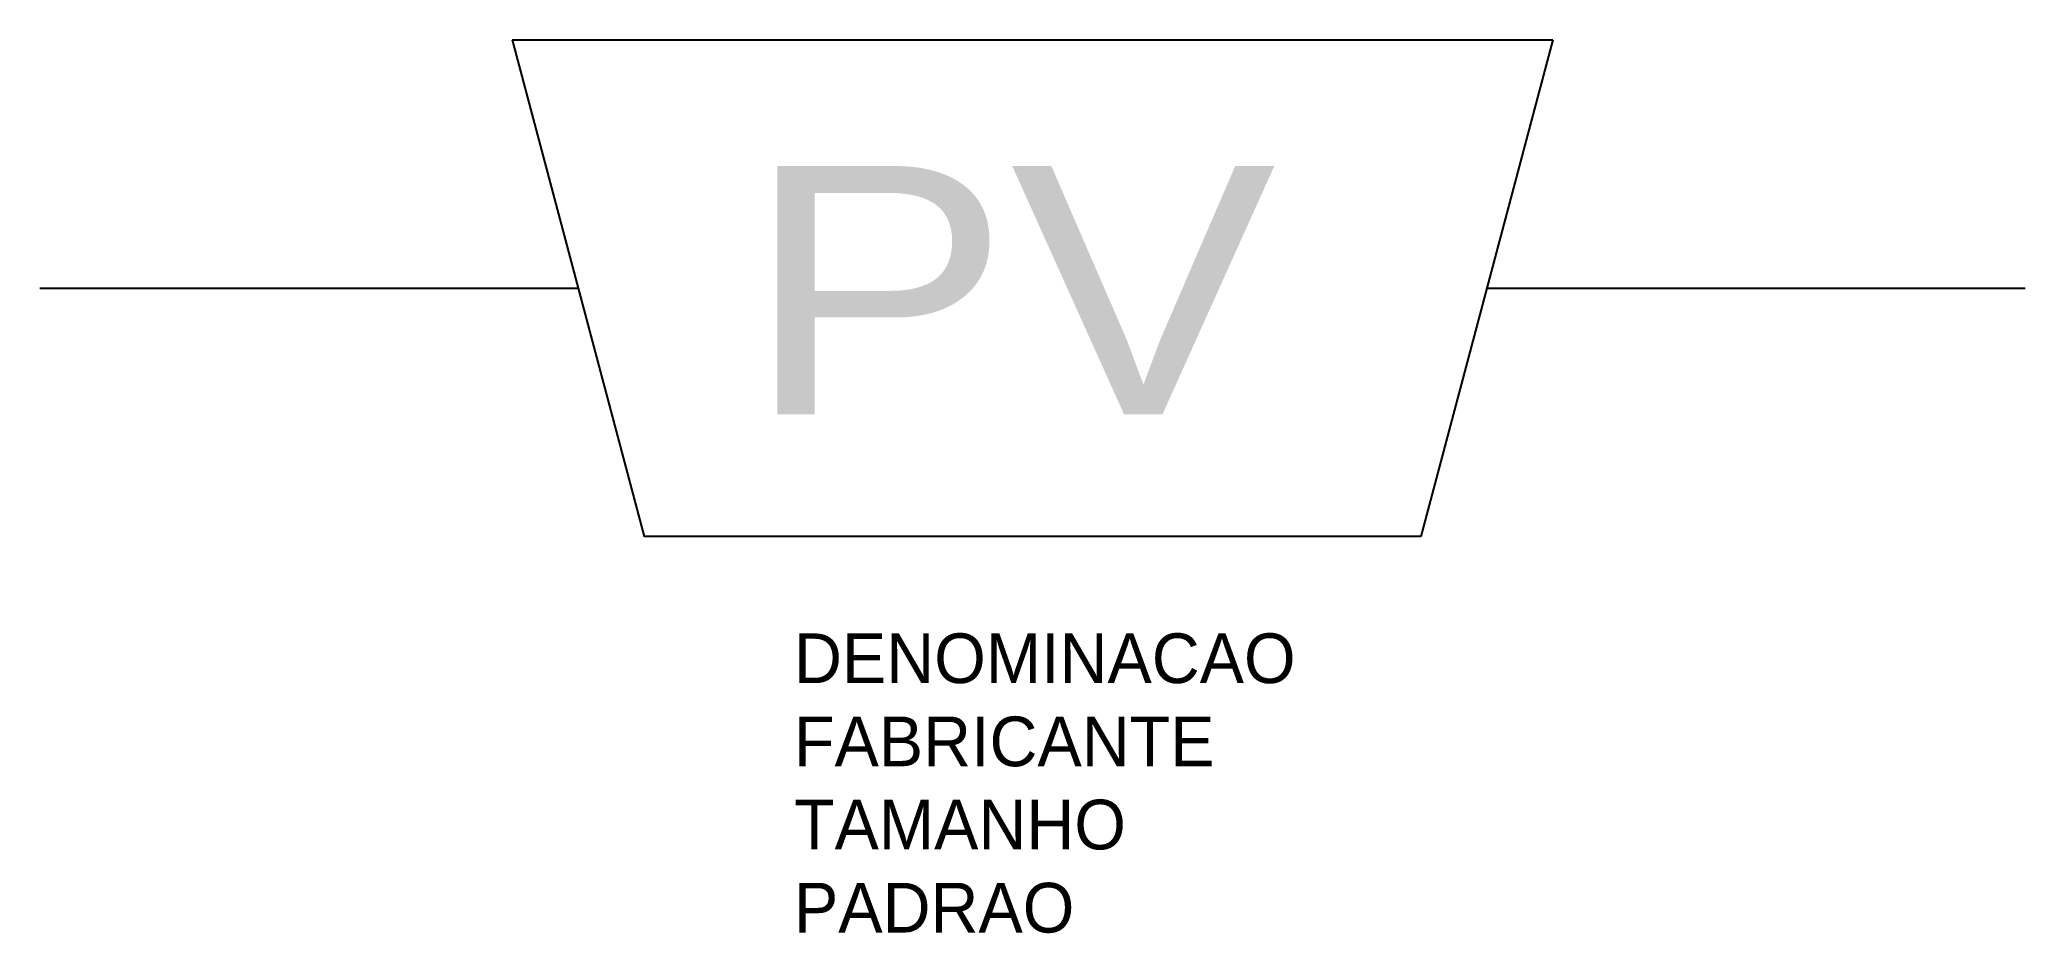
# Model space of a CAD drawing. Extents: x 114 to 314, y 87 to 177.
import ezdxf

# ---------------------------------------------------------------- set-up
doc = ezdxf.new("R2010")
doc.units = 0
doc.layers.add('TUPY', color=3, linetype='CONTINUOUS')

msp = doc.modelspace()

# ---------------------------------------------------------------- linework, layer by layer
at = {"layer": 'TUPY', "color": 0}
for p, q in [((161.62, 177.35), (174.9, 127.35)), ((161.62, 177.35), (266.42, 177.35)), ((266.42, 177.35), (253.14, 127.35)), ((114.02, 152.35), (168.26, 152.35)), ((259.78, 152.35), (314.02, 152.35)), ((253.14, 127.35), (174.9, 127.35))]:
    msp.add_line(p, q, dxfattribs=at)

# ---------------------------------------------------------------- texts
at = {"layer": 'TUPY', "color": 0, "width": 1.2}
msp.add_text('PV', height=25, dxfattribs=at).set_placement((185.04, 139.65))
at = {"layer": 'TUPY', "color": 0, "flags": 1}
for tag, p, s in [('DENOMINACAO', (190, 112.59), 'PURGADOR DE VAPOR'), ('FABRICANTE', (190, 104.22), ''), ('TAMANHO', (190, 95.85), ''), ('PADRAO', (190, 87.48), '')]:
    msp.add_attdef(tag, p, s, height=5, dxfattribs=at)

doc.saveas('drawing.dxf')
